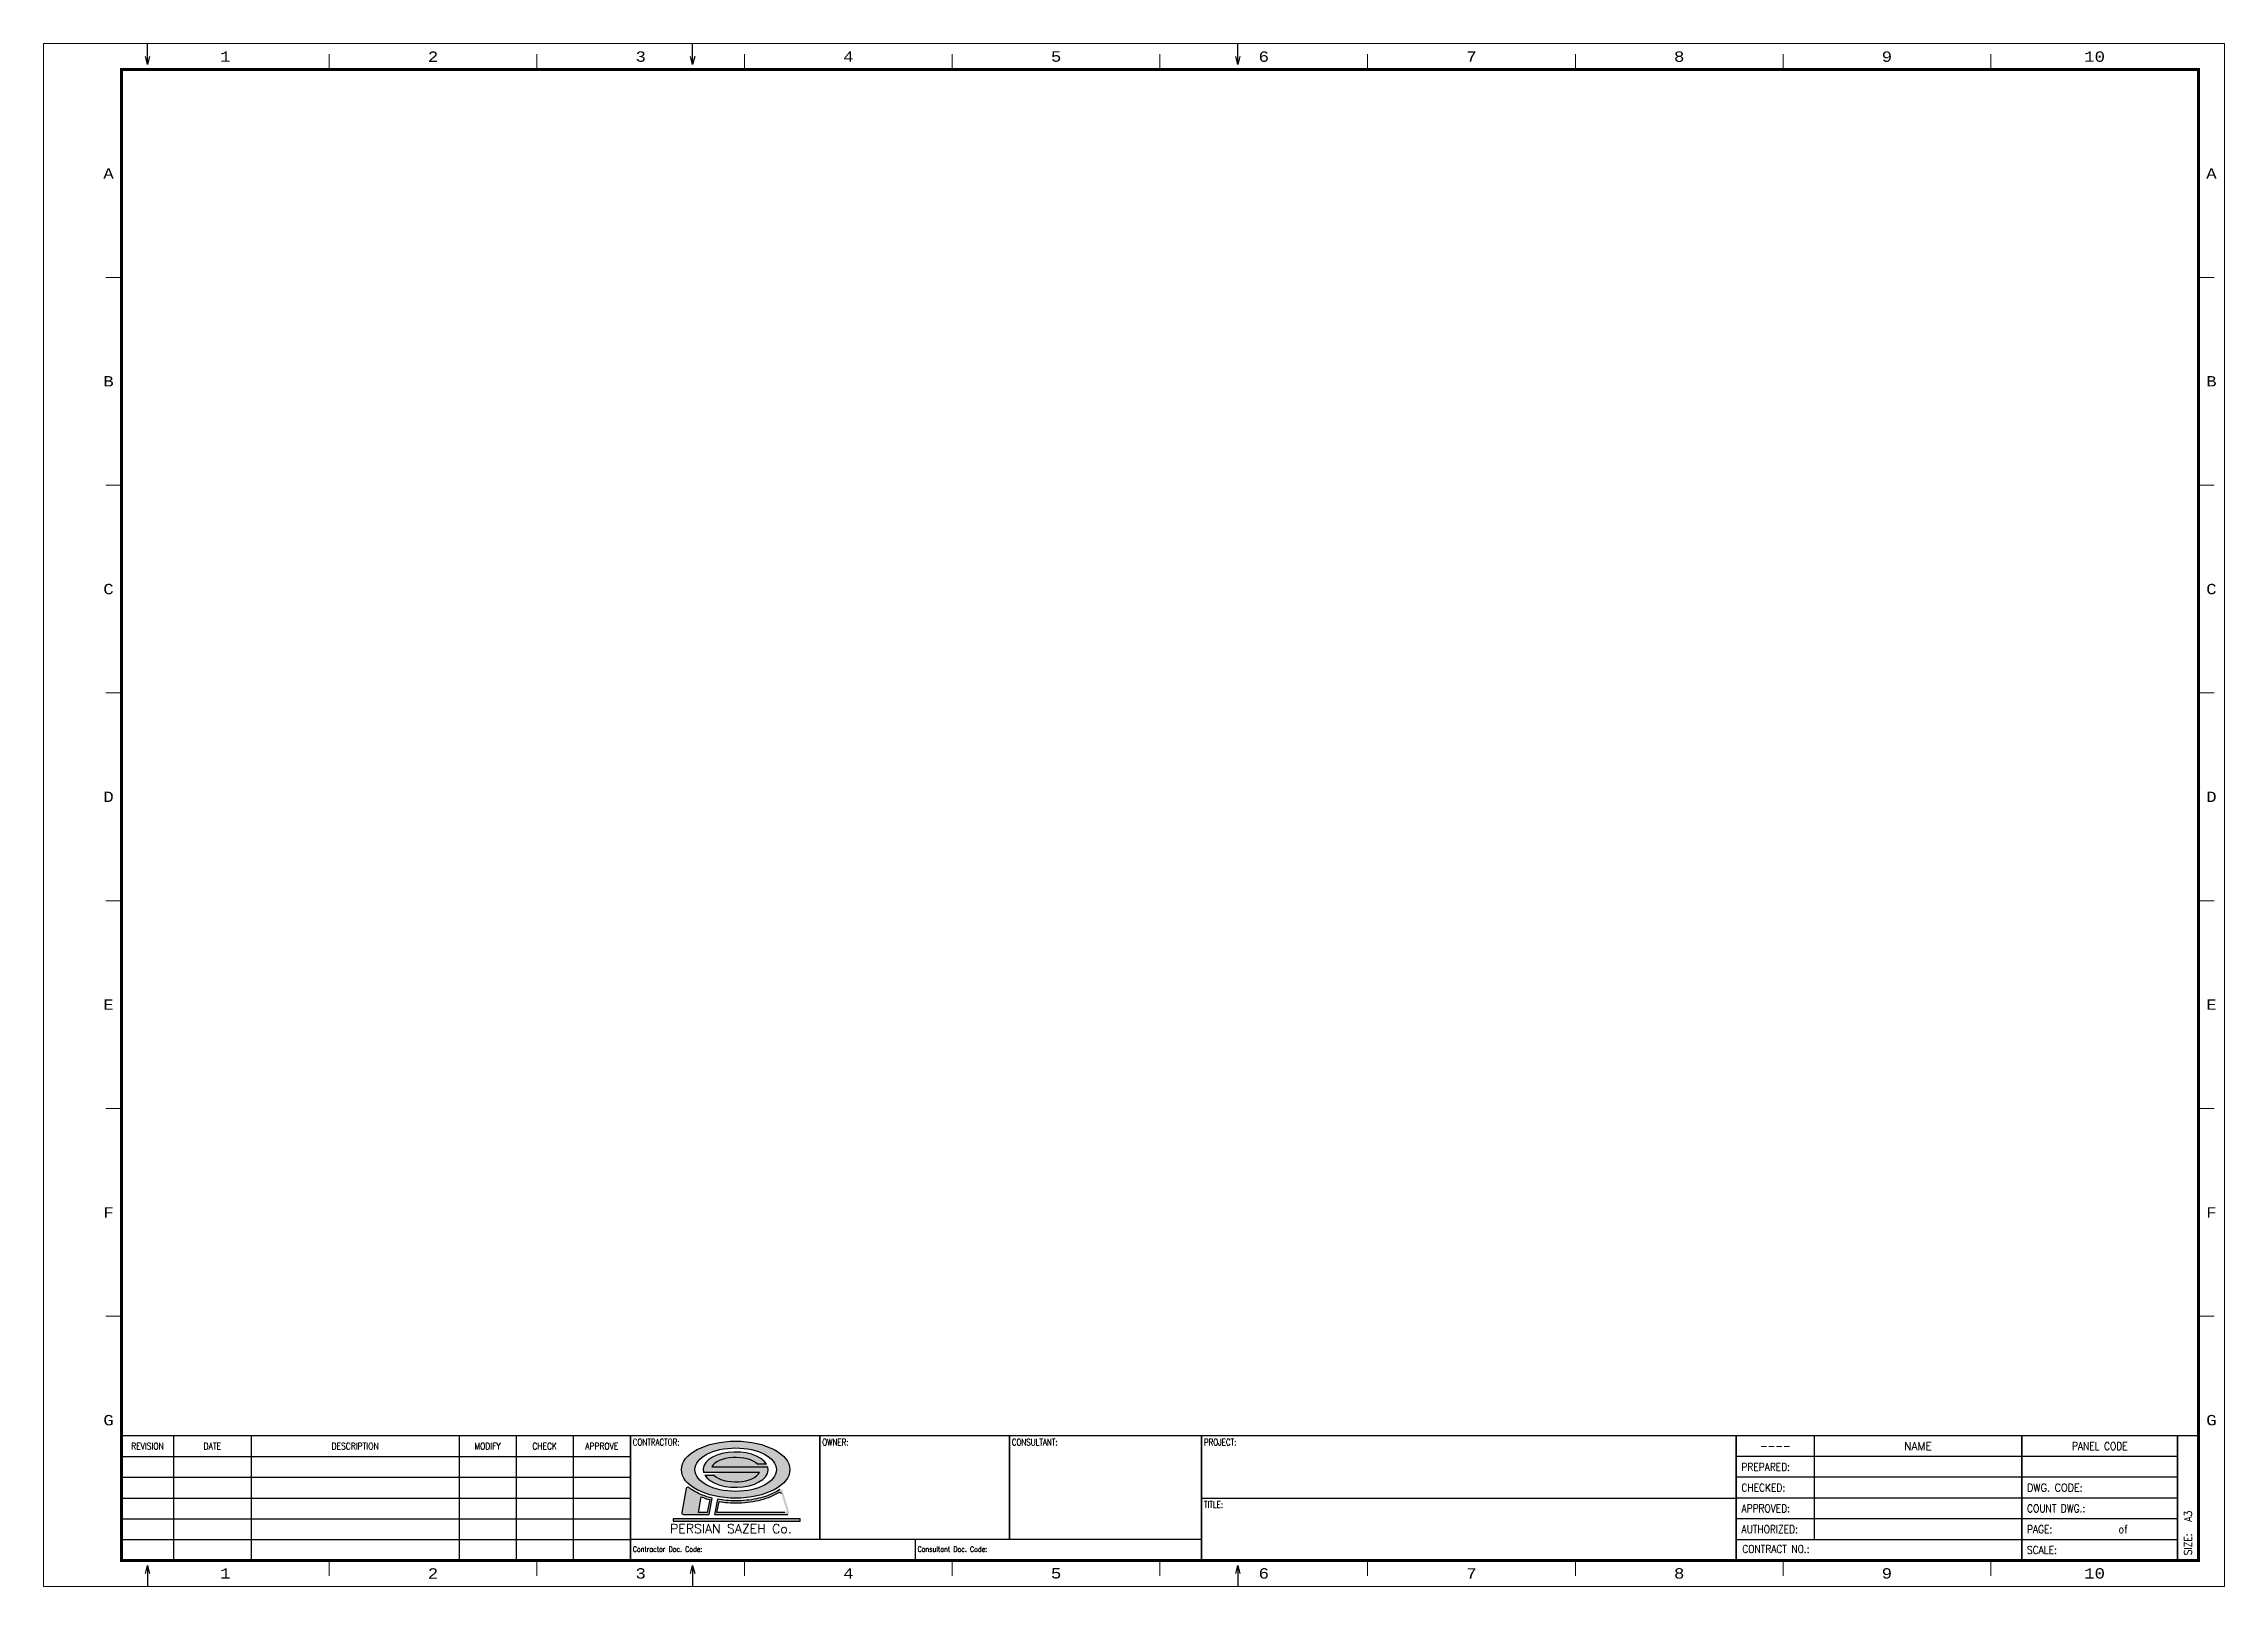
# Model space of a CAD drawing. Header units: millimetres. Extents: x 0 to 420, y 0 to 297.
import ezdxf
from ezdxf.enums import TextEntityAlignment as Align

# ---------------------------------------------------------------- set-up
doc = ezdxf.new("R2010")
doc.units = ezdxf.units.MM
doc.linetypes.add('AUSGEZOGEN', pattern=[0])
for name, color, linetype in [('FOLDING_MARK', 7, 'Continuous'), ('SECTION_LINE', 23, 'Continuous'), ('SUB-SECTION_LINE', 41, 'Continuous'), ('TITLE TEXT', 7, 'Continuous'), ('TXT FIXED', 30, 'Continuous')]:
    doc.layers.add(name, color=color, linetype=linetype)
doc.layers.add('FRAME_LINE', color=21, linetype='AUSGEZOGEN', lineweight=13)
doc.styles.add('COURIER', font='cour.ttf', dxfattribs={"height": 1.5})
doc.styles.add('ROMANS', font='romans.shx')
doc.styles.add('ROMANT', font='romant')
doc.dimstyles.new('ISO-25', dxfattribs={"dimtxt": 2.5, "dimasz": 2.5, "dimexe": 1.25, "dimexo": 0.625, "dimtad": 1, "dimtxsty": 'Standard', "dimcen": 2.5, "dimadec": 0, "dimazin": 0, "dimtfac": 1, "dimtmove": 0, "dimatfit": 3, "dimfxl": 1, "dimarcsym": 0})

# ---------------------------------------------------------------- blocks, each defined once
blk = doc.blocks.new('Frame_Detail')
at = {"layer": 'SECTION_LINE'}
for p, q in [((400, 24.00000000000003), (8.53e-14, 24)), ((8.53e-14, 24), (0, 0)), ((98.00000000000028, 24.00000000000031), (98.00000000000028, 3.126e-13)), ((98.00000000000028, 3.126e-13), (98.00000000000028, 24.00000000000031)), ((208.0000000000003, 24.00000000000004), (208.0000000000003, 4.26e-14)), ((208.0000000000003, 4.26e-14), (208.0000000000003, 24.00000000000004)), ((311.0000000000002, 24.00000000000004), (311.0000000000002, 4.26e-14)), ((311.0000000000002, 4.26e-14), (311.0000000000002, 24.00000000000004)), ((399.9999999999998, 2.84e-14), (400, 24.00000000000003)), ((0, 0), (399.9999999999998, 2.84e-14)), ((311.0000000000002, 4.000000000000326), (395.9999999999999, 3.999999999999985))]:
    blk.add_line(p, q, dxfattribs=at)
at = {"layer": 'SUB-SECTION_LINE'}
for p, q in [((10.00000000000008, 24.00000000000031), (10.00000000000008, 3.126e-13)), ((25.00000000000028, 24.00000000000031), (25.00000000000028, 3.126e-13)), ((65.00000000000028, 24.00000000000031), (65.00000000000028, 3.126e-13)), ((76.00000000000028, 24.00000000000031), (76.00000000000028, 3.126e-13)), ((87.00000000000028, 24.00000000000031), (87.00000000000028, 3.126e-13)), ((134.5000000000003, 24.00000000000001), (134.5000000000003, 4.000000000000096)), ((134.5000000000003, 4.000000000000096), (134.5000000000003, 24.00000000000001)), ((171.0000000000004, 23.9999999999997), (171.0000000000004, 3.999999999999784)), ((171.0000000000004, 3.999999999999784), (171.0000000000004, 23.9999999999997)), ((326.0000000000002, 24.00000000000002), (326.0000000000002, 4.000000000000284)), ((366.0000000000002, 24.00000000000003), (366.0000000000002, 2.84e-14)), ((366.0000000000002, 2.84e-14), (366.0000000000002, 24.00000000000003)), ((395.9999999999999, 24.00000000000003), (395.9999999999999, 2.84e-14)), ((395.9999999999999, 2.84e-14), (395.9999999999999, 24.00000000000003)), ((8.53e-14, 20.00000000000001), (98.00000000000028, 20.00000000000001)), ((396, 20.00000000000028), (311.0000000000002, 20.00000000000028)), ((8.53e-14, 16.00000000000001), (98.00000000000028, 16.00000000000001)), ((395.9999999999999, 16.00000000000028), (311.0000000000002, 16.00000000000028)), ((8.53e-14, 12.00000000000001), (98.00000000000028, 12.00000000000001)), ((208.0000000000003, 12.00000000000004), (311.0000000000002, 12.00000000000042)), ((395.9999999999999, 12.00000000000028), (311.0000000000002, 12.00000000000028)), ((8.53e-14, 8.000000000000014), (98.00000000000028, 8.000000000000014)), ((395.9999999999999, 8.000000000000284), (311.0000000000002, 8.000000000000284)), ((8.53e-14, 4.000000000000014), (98.00000000000028, 4.000000000000014)), ((134.5000000000003, 4.000000000000095), (98.00000000000028, 4.000000000000014)), ((208.0000000000003, 4.000000000000099), (134.5000000000003, 4.00000000000001)), ((152.8477993354645, 4.00000000000003), (152.8477993354645, 1.07e-14))]:
    blk.add_line(p, q, dxfattribs=at)
at = {"layer": 'TXT FIXED', "lineweight": -2, "style": 'ROMANS', "width": 0.85}
for s, p in [('REVISION', (5.000000000000083, 22.00000000000001)), ('DATE', (17.50000000000019, 22.00000000000001)), ('DESCRIPTION', (45.00000000000039, 22.00000000000029)), ('MODIFY', (70.5000000000003, 22.00000000000001)), ('CHECK', (81.5000000000003, 22.00000000000001)), ('APPROVE', (92.50000000000028, 22.00000000000017))]:
    blk.add_text(s, height=1.25, dxfattribs=at).set_placement(p, align=Align.MIDDLE_CENTER)
at = {"layer": 'TXT FIXED', "style": 'ROMANS', "width": 0.8000000001400195}
for s, p in [('CONTRACTOR:', (98.46666668168328, 22.74999996781398)), ('OWNER:', (134.9666666816785, 22.74999996781399)), ('CONSULTANT:', (171.4666666816835, 22.74999996781367)), ('PROJECT: ', (208.4666666816784, 22.74999996781396)), ('TITLE:', (208.4666666816833, 10.74999996781402))]:
    blk.add_text(s, height=1.25, dxfattribs=at).set_placement(p, align=Align.MIDDLE_LEFT)
at = {"layer": 'TXT FIXED', "style": 'ROMANT'}
for s, height, p in [('----', 1.333333376248349, (318.5000000000002, 22.00000000000015)), ('NAME', 1.5, (346.0000000000002, 22.00000000000015))]:
    blk.add_text(s, height=height, dxfattribs=at).set_placement(p, align=Align.MIDDLE)
at = {"layer": 'TXT FIXED', "lineweight": -2, "style": 'ROMANS', "width": 0.85}
blk.add_text('PANEL CODE', height=1.5, dxfattribs=at).set_placement((381, 21.99985582460492), align=Align.MIDDLE)
at = {"layer": 'TXT FIXED', "lineweight": -2, "style": 'ROMANS'}
for s, width, p in [('PREPARED:', 0.85, (312.0000000000002, 18.00000000000028)), ('CHECKED:', 0.85, (312.0000000000002, 14.00000000000028)), ('DWG. CODE:', 0.9, (367.0000000000002, 14.00000000000028)), ('APPROVED:', 0.85, (312.0000000000002, 10.00000000000004)), ('COUNT DWG.:', 0.85, (367.0000000000002, 10.00000000000028)), ('AUTHORIZED:', 0.85, (312.0000000000002, 6.000000000000284)), ('PAGE:', 0.85, (367.0000000000002, 6.000000000000284)), ('SCALE:', 0.85, (367.0000000000002, 2.000000000000142))]:
    blk.add_text(s, height=1.5, dxfattribs=dict(at, width=width)).set_placement(p, align=Align.MIDDLE_LEFT)
at = {"layer": 'TXT FIXED', "color": 7, "style": 'ROMANS', "width": 0.9}
blk.add_text('A3', height=1.5, rotation=90, dxfattribs=at).set_placement((397.9999999999999, 8.500000000000043), align=Align.MIDDLE_CENTER)
blk.add_text('of', height=1.5, dxfattribs=at).set_placement((385.5000000000001, 6.000000000000127), align=Align.MIDDLE_CENTER)
at = {"layer": 'TXT FIXED', "lineweight": -2, "style": 'ROMANS', "width": 0.85}
blk.add_text('SIZE:', height=1.5, rotation=90, dxfattribs=at).set_placement((397.9999999999999, 1.000000000000042), align=Align.MIDDLE_LEFT)
at = {"layer": 'TXT FIXED', "color": 2, "lineweight": -2, "style": 'ROMANS', "width": 0.8}
for s, p in [('Contractor Doc. Code:', (98.46666668167848, 2.158228430879788)), ('Consultant Doc. Code:', (153.3144660171427, 2.158228430879788))]:
    blk.add_text(s, height=1, dxfattribs=at).set_placement(p, align=Align.MIDDLE_LEFT)
at = {"layer": 'TXT FIXED', "lineweight": -2, "style": 'ROMANS', "width": 0.85}
blk.add_text('CONTRACT NO.:', height=1.5, dxfattribs=at).set_placement((312.1497737272716, 2.94419880697562), align=Align.TOP_LEFT)
blk = doc.blocks.new('PSP_LOGO')
h = blk.add_hatch(color=5)
h.set_gradient(color1=(0, 0, 255), color2=(87, 87, 255), one_color=1, tint=0.6700000166893006)
edge = h.paths.add_edge_path()
edge.add_ellipse((-0.2864060505148497, 2.290245595934497), major_axis=(7.464255509544819, 0), ratio=0.5250000000000004, start_angle=0, end_angle=360)
edge = h.paths.add_edge_path(flags=17)
edge.add_ellipse((-0.2864060505148497, 2.290245595934497), major_axis=(5.598191632158612, 0), ratio=0.5333333333333337, start_angle=0, end_angle=360)
edge = h.paths.add_edge_path(flags=16)
edge.add_ellipse((-0.2864060505148497, 2.290245595934497), major_axis=(-4.478553305728693, 2.5132e-12), ratio=0.5416666666664928, start_angle=9.935396902800392, end_angle=184.8207681386961, ccw=False)
edge.add_line((-4.843875332615927, 1.917032820151055), (-4.711641344943763, 1.917032820151055))
edge.add_ellipse((-0.2864060505148497, 2.290245595934497), major_axis=(-4.478553305730946, 1.37056e-11), ratio=0.5416666666660938, start_angle=189.9353969029112, end_angle=364.8207681388647, ccw=False)
edge.add_line((4.271063231898271, 2.66345837132307), (4.13882924395914, 2.66345837132307))
h = blk.add_hatch(color=5)
edge = h.paths.add_edge_path()
edge.add_ellipse((-0.2864060505148497, 2.290245595934497), major_axis=(-4.478553305728695, 2.5132e-12), ratio=0.5416666666664927, start_angle=9.93539690280041, end_angle=184.820768138696)
edge.add_line((4.138829243953265, 2.66345837132307), (-3.561334864244201, 2.66345837132307))
edge.add_ellipse((-0.2864060505148497, 2.290245595934497), major_axis=(-3.358914979295168, 2.4e-15), ratio=0.4999999999999995, start_angle=193.9320915492581, end_angle=353.4985877666002, ccw=False)
edge.add_line((2.722531540327469, 3.036671146711647), (3.974874333198258, 3.036671146711647))
edge.add_ellipse((-0.2864060505148497, 2.290245595934497), major_axis=(-4.478553305730947, 1.37056e-11), ratio=0.5416666666660938, start_angle=189.9353969029111, end_angle=364.8207681388646)
edge.add_line((-4.711641344991186, 1.917032820151054), (2.98852276320628, 1.917032820151054))
edge.add_ellipse((-0.2864060505148497, 2.290245595934497), major_axis=(-3.358914979295168, 2.4e-15), ratio=0.5000000000000001, start_angle=13.932091549258018, end_angle=173.4985877666004, ccw=False)
edge.add_line((-3.2953436413654, 1.543820044762477), (-4.547686434236188, 1.543820044762477))
h = blk.add_hatch(color=5)
edge = h.paths.add_edge_path()
edge.add_arc((-7.480133270520574, -3.643837534349644), 0.2239276652859953, 169.2319808169, 270, ccw=False)
edge.add_line((-7.700117947717154, -3.602000456515434), (-7.075783837926599, -0.319172289135706))
edge.add_arc((-6.855799160721796, -0.361009367035726), 0.2239276652862521, 51.91864267709951, 169.2319808167889, ccw=False)
edge.add_spline(control_points=[(-6.717685101755781, -0.1847478962613354), (-6.60853561310291, -0.2702746929337817), (-6.493965868987642, -0.3532637521889231), (-5.775771260761797, -0.8354248093192524), (-5.04863761949912, -1.171058072303275), (-4.006353875277271, -1.499215918307591), (-3.768480174285331, -1.565419264041763), (-3.525080439491052, -1.624863713917663)], knot_values=[3.731899026818746, 3.731899026818746, 3.731899026818746, 3.731899026818746, 3.805264074264174, 3.805264074264174, 4.17218656773454, 4.17218656773454, 4.276702925599443, 4.276702925599443, 4.276702925599443, 4.276702925599443], degree=3, periodic=0)
edge.add_line((-3.525080439491052, -1.624863713917663), (-3.951639440159961, -3.867765199622276))
edge.add_line((-3.951639440176414, -3.867765199556462), (-7.480133270528805, -3.867765199556462))
edge = h.paths.add_edge_path(flags=16)
edge.add_spline(control_points=[(-5.011350049420102, -1.449561759324957), (-4.643121443159096, -1.594900430142162), (-4.254162884252175, -1.722315388127911), (-3.849176241161241, -1.830820048416307)], knot_values=[4.067711929370321, 4.067711929370321, 4.067711929370321, 4.067711929370321, 4.24037766588736, 4.24037766588736, 4.24037766588736, 4.24037766588736], degree=3, periodic=0)
edge.add_line((-3.849176241161241, -1.830820048416307), (-4.183332396235205, -3.58785561788341))
edge.add_line((-4.183332396218752, -3.587855618080843), (-5.418014585179918, -3.587855618080843))
edge.add_line((-5.41801458519637, -3.587855618080843), (-5.011350049428324, -1.449561759456577))
h = blk.add_hatch(color=5)
edge = h.paths.add_edge_path()
edge.add_line((7.08802079952759, -3.577612628040941), (6.149734405142728, -0.5468848879496089))
edge.add_arc((5.935823533338806, -0.613109794324124), 0.2239276652863746, 17.20206056213657, 122.9328063257412)
edge.add_spline(control_points=[(5.810684717787317, -0.4274114469677988), (5.243480290210819, -0.8096404295653018), (4.56034637527996, -1.132258800671004), (2.997057951395616, -1.647459135215739), (2.10856361400466, -1.831743065474027), (0.2678294446416398, -2.021251060802258), (-0.6838487014716347, -2.026328333722481), (-2.010219961944065, -1.90444339189691), (-2.407503613000608, -1.850360211776098), (-2.794771952074226, -1.779957100357679)], knot_values=[4.379128066601809, 4.379128066601809, 4.379128066601809, 4.379128066601809, 4.727571936049049, 4.727571936049049, 5.094494429519413, 5.094494429519413, 5.461416922989779, 5.461416922989779, 5.621397917592876, 5.621397917592876, 5.621397917592876, 5.621397917592876], degree=3, periodic=0)
edge.add_line((-2.794771952074226, -1.779957100357679), (-3.191835016190813, -3.867765199688087))
edge.add_line((-3.191835016190822, -3.867765199556462), (6.874109927740128, -3.867765199556462))
edge.add_arc((6.874109927748359, -3.643837534349644), 0.2239276652863676, 269.9999999998473, 377.2020605617303)
edge = h.paths.add_edge_path(flags=16)
edge.add_line((-2.853674654270696, -3.587855618080843), (-2.57112744646413, -2.102186458189677))
edge.add_spline(control_points=[(-2.571127446472361, -2.102186458189679), (-2.180810580682301, -2.164847751655774), (-1.782109594554362, -2.211401203292788), (-0.3450812549597765, -2.317858340291641), (0.7154377241510906, -2.284735110272193), (2.738374923156854, -2.001275651874878), (3.700434750244022, -1.752103767176873), (4.945362914830925, -1.243172620711763), (5.319276995233997, -1.058542018864451), (5.661684545750283, -0.8535269942232753)], knot_values=[4.415822659599773, 4.415822659599773, 4.415822659599773, 4.415822659599773, 4.571980738817553, 4.571980738817553, 4.972925360970338, 4.972925360970338, 5.373869983123121, 5.373869983123121, 5.563387937698623, 5.563387937698623, 5.563387937698623, 5.563387937698623], degree=3, periodic=0)
edge.add_arc((5.776717129477595, -1.045649621617305), 0.2239276652863488, 17.202060561410406, 120.91088164369401, ccw=False)
edge.add_line((5.990628001256833, -0.9794247153086058), (6.70834638542109, -3.297703046367888))
edge.add_arc((6.494435513625399, -3.363927952742402), 0.2239276652863676, -90.0000000008983, 17.202060561730377, ccw=False)
edge.add_line((6.494435513625399, -3.587855618080843), (-2.853674654270696, -3.587855618080843))
blk.add_hatch(color=5).paths.add_polyline_path([(8.590307368685218, -4.778048879585043), (8.590307368685218, -4.467038233384024), (-8.89286916383983, -4.467038233384024), (-8.89286916383983, -4.778048879585043)])
at = {"color": 5}
for points in [[(3.974874333190027, 3.036671146711647), (2.722531540327469, 3.036671146711647)], [(2.988522763206281, 1.917032820151054), (-4.711641344991186, 1.917032820151054)], [(-4.547686434252632, 1.543820044762477), (-3.2953436413654, 1.543820044762477)], [(-3.56133486424421, 2.66345837132307), (4.138829243953265, 2.66345837132307)], [(-7.075783837926598, -0.3191722890698971), (-7.700117947717154, -3.602000456515434)], [(-5.41801458519637, -3.587855618080843), (-5.011350049420102, -1.449561759324957)], [(-3.849176241161241, -1.830820048416307), (-4.183332396218752, -3.587855618080843)], [(-3.951639440176414, -3.867765199556462), (-3.525080439491052, -1.624863713917663)], [(-2.794771952074226, -1.779957100357679), (-3.191835016190822, -3.867765199556462)], [(-2.853674654270696, -3.587855618080843), (-2.571127446472361, -2.102186458189679)], [(-7.480133270520574, -3.867765199556462), (-3.951639440176414, -3.867765199556462)], [(-4.183332396218752, -3.587855618080843), (-5.41801458519637, -3.587855618080843)], [(-3.191835016190822, -3.867765199556462), (6.874109927748359, -3.867765199556462)], [(6.494435513625399, -3.587855618080843), (-2.853674654270696, -3.587855618080843)]]:
    blk.add_lwpolyline(points, dxfattribs=at)
for points in [[(-6.723623829200341, -0.180251846977489, 0.5509335503989486), (-7.075783837926598, -0.3191722890698971)], [(-2.853674654270696, -3.587855618080843), (-2.571127446472361, -2.102186458189679, -0.8908208420302761)], [(5.661684545750283, -0.8535269942232753, -0.4861608216969159), (5.990628001256833, -0.9794247153086058)], [(-7.700117947717154, -3.602000456515434, 0.4703938507338659), (-7.480133270520574, -3.867765199556462)]]:
    blk.add_lwpolyline(points, format="xyb", dxfattribs=at)
blk.add_lwpolyline([(-8.89286916383983, -4.467038233384024), (-8.89286916383983, -4.778048879585043), (8.590307368685218, -4.778048879585043), (8.590307368685218, -4.467038233384024), (-8.89286916383983, -4.467038233384024)], close=True, dxfattribs=at)
for major_axis, ratio in [((7.464255509544819, 0), 0.5250000000000004), ((5.598191632158612, 0), 0.5333333333333337)]:
    blk.add_ellipse((-0.2864060505148497, 2.290245595934497), major_axis=major_axis, ratio=ratio, dxfattribs=at)
for major_axis, ratio, start_param, end_param in [((-4.478553305730946, 1.37056e-11), 0.5416666666660938, 3.454359375536508, 6.437644905669657), ((-3.358914979295168, 2.4e-15), 0.4999999999999995, 3.602146645271115, 6.059092214878213), ((-4.478553305728693, 2.5132e-12), 0.5416666666664928, 0.3127667219431687, 3.296052252074408), ((-3.358914979295168, 2.4e-15), 0.5000000000000001, 0.4605539916813215, 2.917499561288421)]:
    blk.add_ellipse((-0.2864060505148497, 2.290245595934497), major_axis=major_axis, ratio=ratio, start_param=start_param, end_param=end_param, dxfattribs=at)
for points, knots in [([(-3.525080439491052, -1.624863713917663), (-3.768480174285331, -1.565419264041763), (-4.006353875277271, -1.499215918307591), (-5.04863761949912, -1.171058072303275), (-5.775771260761797, -0.8354248093192524), (-6.493965868987642, -0.3532637521889231), (-6.60853561310291, -0.2702746929337817), (-6.717685101755781, -0.1847478962613354)], [3.731899026818746, 3.731899026818746, 3.731899026818746, 3.731899026818746, 3.836415384683649, 3.836415384683649, 4.203337878154016, 4.203337878154016, 4.276702925599443, 4.276702925599443, 4.276702925599443, 4.276702925599443]), ([(5.810684717787317, -0.4274114469677988), (5.243480290210819, -0.8096404295653018), (4.56034637527996, -1.132258800671004), (2.997057951395616, -1.647459135215739), (2.10856361400466, -1.831743065474027), (0.2678294446416398, -2.021251060802258), (-0.6838487014716347, -2.026328333722481), (-2.010219961944065, -1.90444339189691), (-2.407503613000608, -1.850360211776098), (-2.794771952074226, -1.779957100357679)], [4.379128066601809, 4.379128066601809, 4.379128066601809, 4.379128066601809, 4.727571936049049, 4.727571936049049, 5.094494429519413, 5.094494429519413, 5.461416922989779, 5.461416922989779, 5.621397917592876, 5.621397917592876, 5.621397917592876, 5.621397917592876]), ([(-2.571127446472361, -2.102186458189679), (-2.180810580682301, -2.164847751655774), (-1.782109594554362, -2.211401203292788), (-0.3450812549597765, -2.317858340291641), (0.7154377241510906, -2.284735110272193), (2.738374923156854, -2.001275651874878), (3.700434750244022, -1.752103767176873), (4.945362914830925, -1.243172620711763), (5.319276995233997, -1.058542018864451), (5.661684545750283, -0.8535269942232753)], [4.415822659599773, 4.415822659599773, 4.415822659599773, 4.415822659599773, 4.571980738817553, 4.571980738817553, 4.972925360970338, 4.972925360970338, 5.373869983123121, 5.373869983123121, 5.563387937698623, 5.563387937698623, 5.563387937698623, 5.563387937698623])]:
    blk.add_open_spline(points, degree=3, knots=knots, dxfattribs=at)
blk.add_open_spline([(-5.011350049420102, -1.449561759324957), (-4.643121443159096, -1.594900430142162), (-4.254162884252175, -1.722315388127911), (-3.849176241161241, -1.830820048416307)], degree=3, dxfattribs=at)
at = {"color": 5, "insert": (-9.306957715579092, -5.190496403169759), "char_height": 1.259891960646046, "width": 19.68884223391052, "attachment_point": 1}
blk.add_mtext('{\\Fromand|c0;PERSIAN SAZEH Co.}', dxfattribs=at)
blk = doc.blocks.new('*U10')
blk.add_leader([(-190, 4.000000000000948), (-190, 3.86e-14)], dimstyle='ISO-25', override={"dimasz": 1.5, "dimgap": 0.625, "dimtad": 0, "dimldrblk": 'Open30', "dimfxl": 0.18})
blk = doc.blocks.new('*U11')
at = {"layer": 'FOLDING_MARK', "color": 0, "linetype": 'ByBlock', "lineweight": -2}
for p in [(-210, 0), (-105, 0), (0, 0)]:
    blk.add_blockref('*U10', p, dxfattribs=at)
blk = doc.blocks.new('*U12')
blk.add_leader([(-190, 4.000000000000948), (-190, 3.86e-14)], dimstyle='ISO-25', override={"dimasz": 1.5, "dimgap": 0.625, "dimtad": 0, "dimldrblk": 'Open30', "dimfxl": 0.18})
blk = doc.blocks.new('*U13')
at = {"layer": 'FOLDING_MARK', "color": 0, "linetype": 'ByBlock', "lineweight": -2}
for p in [(-210, 0), (-105, 0), (0, 0)]:
    blk.add_blockref('*U12', p, dxfattribs=at)
blk = doc.blocks.new('A3-FRAME_NUMBERING')
at = {"layer": 'FRAME_LINE'}
for p, q in [((55.00000000000318, 291.9999999999979), (55.00000000000318, 295.0000000000127)), ((95.00000000000317, 291.9999999999979), (95.00000000000317, 295.0000000000127)), ((135.0000000000032, 291.9999999999979), (135.0000000000032, 295.0000000000127)), ((175.0000000000032, 291.9999999999979), (175.0000000000032, 295.0000000000127)), ((215.0000000000032, 291.9999999999979), (215.0000000000032, 295.0000000000127)), ((255.0000000000032, 291.9999999999979), (255.0000000000032, 295.0000000000127)), ((295.0000000000032, 291.9999999999979), (295.0000000000032, 295.0000000000127)), ((335.0000000000032, 291.9999999999979), (335.0000000000032, 295.0000000000127)), ((375.0000000000032, 291.9999999999979), (375.0000000000032, 295.0000000000127)), ((11.99999999998851, 251.9999999999982), (15.00000000000341, 251.9999999999982)), ((418.0000000000148, 251.9999999999982), (415, 251.9999999999982)), ((11.99999999998851, 211.9999999999982), (15.00000000000341, 211.9999999999982)), ((418.0000000000148, 211.9999999999982), (415, 211.9999999999982)), ((11.99999999998851, 171.9999999999981), (15.00000000000341, 171.9999999999981)), ((418.0000000000148, 171.9999999999981), (415, 171.9999999999981)), ((11.99999999998851, 131.9999999999982), (15.00000000000341, 131.9999999999982)), ((418.0000000000148, 131.9999999999982), (415, 131.9999999999982)), ((11.99999999998851, 91.99999999999818), (15.00000000000341, 91.99999999999818)), ((418.0000000000148, 91.99999999999818), (415, 91.99999999999818)), ((11.99999999998851, 51.99999999999818), (15.00000000000341, 51.99999999999818)), ((418.0000000000148, 51.99999999999818), (415, 51.99999999999818)), ((55.00000000000318, 5.000000000002728), (55.00000000000318, 1.999999999987949)), ((95.00000000000317, 5.000000000002728), (95.00000000000317, 1.999999999987949)), ((135.0000000000032, 5.000000000002728), (135.0000000000032, 1.999999999987949)), ((175.0000000000032, 5.000000000002728), (175.0000000000032, 1.999999999987949)), ((215.0000000000032, 5.000000000002728), (215.0000000000032, 1.999999999987949)), ((255.0000000000032, 5.000000000002728), (255.0000000000032, 1.999999999987949)), ((295.0000000000032, 5.000000000002728), (295.0000000000032, 1.999999999987949)), ((335.0000000000032, 5.000000000002728), (335.0000000000032, 1.999999999987949)), ((375.0000000000032, 5.000000000002728), (375.0000000000032, 1.999999999987949))]:
    blk.add_line(p, q, dxfattribs=at)
at = {"layer": 'FRAME_LINE', "color": 32}
blk.add_lwpolyline([(0, 0), (0, 297), (420, 297.0000000000003), (420, 2.647e-13)], close=True, dxfattribs=at)
at = {"layer": 'FRAME_LINE', "const_width": 0.6}
blk.add_lwpolyline([(15.00000000000341, 291.9999999999982), (415, 291.9999999999985), (415, 5.00000000000214), (15.00000000000341, 5.000000000001932)], close=True, dxfattribs=at)
at = {"layer": 'FOLDING_MARK', "xscale": -1, "rotation": 180}
blk.add_blockref('*U13', (420, 297.0000000000003), dxfattribs=at)
at = {"layer": 'FOLDING_MARK'}
blk.add_blockref('*U11', (420, 2.647e-13), dxfattribs=at)
at = {"layer": 'TXT FIXED', "color": 7, "lineweight": -2, "style": 'COURIER'}
for s, p in [('1', (35.0000000000033, 294.4999999999979)), ('2', (75.0000000000033, 294.4999999999979)), ('3', (115.0000000000033, 294.4999999999979)), ('4', (155.0000000000033, 294.4999999999979)), ('5', (195.0000000000033, 294.4999999999979)), ('6', (235.0000000000033, 294.4999999999979)), ('7', (275.0000000000033, 294.4999999999979)), ('8', (315.0000000000033, 294.4999999999979)), ('9', (355.0000000000033, 294.4999999999979)), ('10', (395.0000000000033, 294.4999999999979)), ('1', (35.0000000000033, 2.500000000002728)), ('2', (75.0000000000033, 2.500000000002728)), ('3', (115.0000000000033, 2.500000000002728)), ('4', (155.0000000000033, 2.500000000002728)), ('5', (195.0000000000033, 2.500000000002728)), ('6', (235.0000000000033, 2.500000000002728)), ('7', (275.0000000000033, 2.500000000002728)), ('8', (315.0000000000033, 2.500000000002728)), ('9', (355.0000000000033, 2.500000000002728)), ('10', (395.0000000000033, 2.500000000002728))]:
    blk.add_text(s, height=2, dxfattribs=at).set_placement(p, align=Align.MIDDLE)
at = {"layer": 'TXT FIXED', "color": 7, "style": 'COURIER'}
for s, p in [('A', (12.50000000000341, 271.9999999999982)), ('A', (417.4999999999999, 271.9999999999982)), ('B', (12.5000000000034, 231.9999999999982)), ('B', (417.4999999999999, 231.9999999999982)), ('C', (12.50000000000339, 191.9999999999982)), ('C', (417.4999999999999, 191.9999999999982)), ('D', (12.50000000000339, 151.9999999999981)), ('D', (417.4999999999999, 151.9999999999981)), ('E', (12.50000000000338, 111.9999999999982)), ('E', (417.4999999999999, 111.9999999999982)), ('F', (12.50000000000337, 71.99999999999818)), ('F', (417.5, 71.99999999999818)), ('G', (12.50000000000336, 31.99999999999818)), ('G', (417.5, 31.99999999999818))]:
    blk.add_text(s, height=2, dxfattribs=at).set_placement(p, align=Align.MIDDLE)

msp = doc.modelspace()

# ---------------------------------------------------------------- block references
msp.add_blockref('A3-FRAME_NUMBERING', (0.0307485681189519, -0.0422779471691115))
at = {"xscale": 1.399999999999999, "yscale": 1.399999999999999, "zscale": 1.399999999999999}
msp.add_blockref('PSP_LOGO', (133.7130427115466, 19.21881523094202), dxfattribs=at)
at = {"layer": 'TITLE TEXT', "lineweight": 13}
msp.add_blockref('Frame_Detail', (15.03074856812259, 4.957722052832878), dxfattribs=at)

doc.saveas('drawing.dxf')
